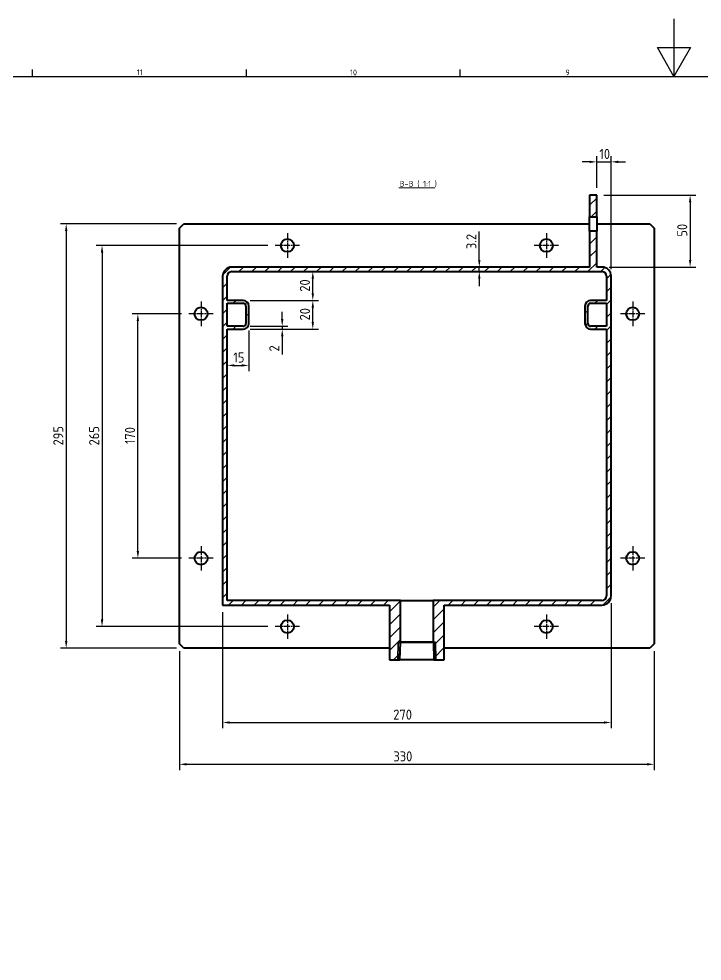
# Model space of a CAD drawing. Header units: millimetres. Extents: x 0 to 2378, y 0 to 1682.
# Drawn here: x 734 to 1209, y 1027 to 1682 of the extents above; entities that cross this region are included whole.
import ezdxf

# ---------------------------------------------------------------- set-up
doc = ezdxf.new("R2010")
doc.units = ezdxf.units.MM
doc.header["$LTSCALE"] = 2
doc.linetypes.add('CHAIN', pattern=[0.3543, 0.2362, -0.0295, 0.0591, -0.0295])
doc.layers.get('0').update_dxf_attribs({"color": 3, "lineweight": 25})
for name, color, linetype, lineweight in [('가시적인 것(ISO)', 3, 'Continuous', 40), ('가시적인 좁은 것(ISO)', 3, 'Continuous', 35), ('경계(ISO)', 7, 'Continuous', 25), ('기호(ISO)', 5, 'Continuous', 25), ('중심 표식(ISO)', 1, 'Continuous', 25), ('치수(ISO)', 2, 'Continuous', 25), ('해치(ISO)', 7, 'Continuous', 18)]:
    doc.layers.add(name, color=color, linetype=linetype, lineweight=lineweight)
doc.styles.add('문자 텍스트_PSTEK_POSCO', font='isocp.shx')
doc.styles.add('치수 텍스트_PSTEK_POSCO', font='isocp.shx')
doc.styles.add('텍스트 스타일512', font='isocp.shx')
doc.dimstyles.new('치수_PSTEK_POSCO', dxfattribs={"dimscale": 2, "dimtxt": 3.5, "dimasz": 2.5, "dimexe": 2, "dimexo": 2.5, "dimgap": 1, "dimtad": 1, "dimrnd": 1e-08, "dimdsep": 46, "dimtxsty": '치수 텍스트_PSTEK_POSCO', "dimcen": 0.09, "dimdle": 10, "dimclrd": 7, "dimclre": 7, "dimclrt": 2, "dimadec": 1, "dimazin": 2, "dimtfac": 1, "dimtmove": 0, "dimatfit": 3, "dimfxl": 0, "dimtolj": 1, "dimlwd": -1, "dimlwe": -1, "dimarcsym": 0})

# ---------------------------------------------------------------- blocks, each defined once
blk = doc.blocks.new('경계 Default Border')
at = {"layer": '경계(ISO)'}
for p, q in [((371.56, 821), (371.56, 823.4)), ((445.88, 821), (445.88, 823.4)), ((520.19, 821), (520.19, 823.4))]:
    blk.add_line(p, q, dxfattribs=at)
at = {"layer": '경계(ISO)', "flags": 128}
for points in [[(594.5, 841), (594.5, 821), (588.73, 831), (600.27, 831), (594.5, 821)], [(20, 20), (20, 821), (1169, 821), (1169, 20), (20, 20)]]:
    blk.add_lwpolyline(points, dxfattribs=at)
at = {"layer": '경계(ISO)', "color": 2, "char_height": 2, "attachment_point": 7, "style": '문자 텍스트_PSTEK_POSCO'}
for s, insert in [('11', (407.82, 821.4)), ('10', (481.91, 821.38)), ('9', (556.77, 821.38))]:
    blk.add_mtext(s, dxfattribs=dict(at, insert=insert))
blk = doc.blocks.new('*D37')
at = {"layer": 'Defpoints', "color": 0, "transparency": 16777216}
for p in [(816.35, 1476.94), (851.77, 1476.94), (851.77, 1306.94)]:
    blk.add_point(p, dxfattribs=at)
at = {"layer": '치수(ISO)', "color": 7, "transparency": 16777216}
for p, q in [((846.77, 1476.94), (812.35, 1476.94)), ((816.35, 1311.94), (816.35, 1471.94)), ((846.77, 1306.94), (812.35, 1306.94))]:
    blk.add_line(p, q, dxfattribs=at)
for points in [[(815.52, 1471.94), (817.19, 1471.94), (816.35, 1476.94)], [(815.52, 1311.94), (817.19, 1311.94), (816.35, 1306.94)]]:
    blk.add_solid(points, dxfattribs=at)
at = {"layer": '치수(ISO)', "color": 2, "transparency": 16777216, "insert": (810.85, 1386.33), "char_height": 7, "attachment_point": 4, "rotation": 90, "style": '치수 텍스트_PSTEK_POSCO'}
blk.add_mtext('\\A1;170', dxfattribs=at)
blk = doc.blocks.new('*D38')
at = {"layer": 'Defpoints', "color": 0, "transparency": 16777216}
for p in [(911.77, 1524.44), (791.46, 1259.44), (911.77, 1259.44)]:
    blk.add_point(p, dxfattribs=at)
at = {"layer": '치수(ISO)', "color": 7, "transparency": 16777216}
for p, q in [((906.77, 1524.44), (787.46, 1524.44)), ((791.46, 1519.44), (791.46, 1264.44)), ((906.77, 1259.44), (787.46, 1259.44))]:
    blk.add_line(p, q, dxfattribs=at)
for points in [[(790.62, 1519.44), (792.29, 1519.44), (791.46, 1524.44)], [(790.62, 1264.44), (792.29, 1264.44), (791.46, 1259.44)]]:
    blk.add_solid(points, dxfattribs=at)
at = {"layer": '치수(ISO)', "color": 2, "transparency": 16777216, "insert": (785.96, 1385.4), "char_height": 7, "attachment_point": 4, "rotation": 90, "style": '치수 텍스트_PSTEK_POSCO'}
blk.add_mtext('\\A1;265', dxfattribs=at)
blk = doc.blocks.new('*D39')
at = {"layer": 'Defpoints', "color": 0, "transparency": 16777216}
for p in [(848.27, 1539.44), (766.53, 1244.44), (848.27, 1244.44)]:
    blk.add_point(p, dxfattribs=at)
at = {"layer": '치수(ISO)', "color": 7, "transparency": 16777216}
for p, q in [((843.27, 1539.44), (762.53, 1539.44)), ((766.53, 1534.44), (766.53, 1249.44)), ((843.27, 1244.44), (762.53, 1244.44))]:
    blk.add_line(p, q, dxfattribs=at)
for points in [[(765.69, 1534.44), (767.36, 1534.44), (766.53, 1539.44)], [(765.69, 1249.44), (767.36, 1249.44), (766.53, 1244.44)]]:
    blk.add_solid(points, dxfattribs=at)
at = {"layer": '치수(ISO)', "color": 2, "transparency": 16777216, "insert": (761.03, 1385.39), "char_height": 7, "attachment_point": 4, "rotation": 90, "style": '치수 텍스트_PSTEK_POSCO'}
blk.add_mtext('\\A1;295', dxfattribs=at)
blk = doc.blocks.new('*D40')
at = {"layer": 'Defpoints', "color": 0, "transparency": 16777216}
for p in [(1145.27, 1582.56), (1135.27, 1559.44), (1145.27, 1503.04)]:
    blk.add_point(p, dxfattribs=at)
at = {"layer": '치수(ISO)', "color": 7, "transparency": 16777216}
for p, q in [((1135.27, 1564.44), (1135.27, 1586.56)), ((1145.27, 1508.04), (1145.27, 1586.56)), ((1130.27, 1582.56), (1125.27, 1582.56)), ((1135.27, 1582.56), (1145.27, 1582.56)), ((1150.27, 1582.56), (1155.27, 1582.56))]:
    blk.add_line(p, q, dxfattribs=at)
for points in [[(1130.27, 1583.39), (1130.27, 1581.72), (1135.27, 1582.56)], [(1150.27, 1583.39), (1150.27, 1581.72), (1145.27, 1582.56)]]:
    blk.add_solid(points, dxfattribs=at)
at = {"layer": '치수(ISO)', "color": 2, "transparency": 16777216, "insert": (1137.12, 1588.06), "char_height": 7, "attachment_point": 4, "style": '치수 텍스트_PSTEK_POSCO'}
blk.add_mtext('\\A1;10', dxfattribs=at)
blk = doc.blocks.new('*D41')
at = {"layer": 'Defpoints', "color": 0, "transparency": 16777216}
for p in [(1135.27, 1559.44), (1138.87, 1509.44), (1200.21, 1509.44)]:
    blk.add_point(p, dxfattribs=at)
at = {"layer": '치수(ISO)', "color": 7, "transparency": 16777216}
for p, q in [((1140.27, 1559.44), (1204.21, 1559.44)), ((1200.21, 1554.44), (1200.21, 1514.44)), ((1143.87, 1509.44), (1204.21, 1509.44))]:
    blk.add_line(p, q, dxfattribs=at)
for points in [[(1199.38, 1554.44), (1201.05, 1554.44), (1200.21, 1559.44)], [(1199.38, 1514.44), (1201.05, 1514.44), (1200.21, 1509.44)]]:
    blk.add_solid(points, dxfattribs=at)
at = {"layer": '치수(ISO)', "color": 2, "transparency": 16777216, "insert": (1194.71, 1530.58), "char_height": 7, "attachment_point": 4, "rotation": 90, "style": '치수 텍스트_PSTEK_POSCO'}
blk.add_mtext('\\A1;50', dxfattribs=at)
blk = doc.blocks.new('*D42')
at = {"layer": 'Defpoints', "color": 0, "transparency": 16777216}
for p in [(1145.27, 1280.84), (875.27, 1274.44), (1145.27, 1192.76)]:
    blk.add_point(p, dxfattribs=at)
at = {"layer": '치수(ISO)', "color": 7, "transparency": 16777216}
for p, q in [((1145.27, 1275.84), (1145.27, 1188.76)), ((875.27, 1269.44), (875.27, 1188.76)), ((880.27, 1192.76), (1140.27, 1192.76))]:
    blk.add_line(p, q, dxfattribs=at)
for points in [[(880.27, 1193.6), (880.27, 1191.93), (875.27, 1192.76)], [(1140.27, 1193.6), (1140.27, 1191.93), (1145.27, 1192.76)]]:
    blk.add_solid(points, dxfattribs=at)
at = {"layer": '치수(ISO)', "color": 2, "transparency": 16777216, "insert": (993.88, 1198.27), "char_height": 7, "attachment_point": 4, "style": '치수 텍스트_PSTEK_POSCO'}
blk.add_mtext('\\A1;270', dxfattribs=at)
blk = doc.blocks.new('*D43')
at = {"layer": 'Defpoints', "color": 0, "transparency": 16777216}
for p in [(1053.67, 1509.44), (1059.14, 1509.44), (1058.62, 1506.24)]:
    blk.add_point(p, dxfattribs=at)
at = {"layer": '치수(ISO)', "color": 7, "transparency": 16777216}
for p, q in [((1053.67, 1514.44), (1053.67, 1534.1)), ((1053.67, 1506.24), (1053.67, 1509.44)), ((1053.67, 1501.24), (1053.67, 1496.24))]:
    blk.add_line(p, q, dxfattribs=at)
for points in [[(1052.84, 1514.44), (1054.51, 1514.44), (1053.67, 1509.44)], [(1052.84, 1501.24), (1054.51, 1501.24), (1053.67, 1506.24)]]:
    blk.add_solid(points, dxfattribs=at)
at = {"layer": '치수(ISO)', "color": 2, "transparency": 16777216, "insert": (1048.17, 1521.88), "char_height": 7, "attachment_point": 4, "rotation": 90, "style": '치수 텍스트_PSTEK_POSCO'}
blk.add_mtext('\\A1;3.2', dxfattribs=at)
blk = doc.blocks.new('*D44')
at = {"layer": 'Defpoints', "color": 0, "transparency": 16777216}
for p in [(889.47, 1486.24), (937.94, 1486.24), (889.47, 1466.24)]:
    blk.add_point(p, dxfattribs=at)
at = {"layer": '치수(ISO)', "color": 7, "transparency": 16777216}
for p, q in [((894.47, 1486.24), (941.94, 1486.24)), ((937.94, 1471.24), (937.94, 1481.24)), ((894.47, 1466.24), (941.94, 1466.24))]:
    blk.add_line(p, q, dxfattribs=at)
for points in [[(937.11, 1481.24), (938.78, 1481.24), (937.94, 1486.24)], [(937.11, 1471.24), (938.78, 1471.24), (937.94, 1466.24)]]:
    blk.add_solid(points, dxfattribs=at)
at = {"layer": '치수(ISO)', "color": 2, "transparency": 16777216, "insert": (932.44, 1472.3), "char_height": 7, "attachment_point": 4, "rotation": 90, "style": '치수 텍스트_PSTEK_POSCO'}
blk.add_mtext('\\A1;20', dxfattribs=at)
blk = doc.blocks.new('*D45')
at = {"layer": 'Defpoints', "color": 0, "transparency": 16777216}
for p in [(918.41, 1506.24), (937.94, 1506.24), (889.47, 1486.24)]:
    blk.add_point(p, dxfattribs=at)
at = {"layer": '치수(ISO)', "color": 7, "transparency": 16777216}
for p, q in [((937.94, 1491.24), (937.94, 1501.24)), ((894.47, 1486.24), (941.94, 1486.24))]:
    blk.add_line(p, q, dxfattribs=at)
for points in [[(937.11, 1501.24), (938.78, 1501.24), (937.94, 1506.24)], [(937.11, 1491.24), (938.78, 1491.24), (937.94, 1486.24)]]:
    blk.add_solid(points, dxfattribs=at)
at = {"layer": '치수(ISO)', "color": 2, "transparency": 16777216, "insert": (932.44, 1492.3), "char_height": 7, "attachment_point": 4, "rotation": 90, "style": '치수 텍스트_PSTEK_POSCO'}
blk.add_mtext('\\A1;20', dxfattribs=at)
blk = doc.blocks.new('*D46')
at = {"layer": 'Defpoints', "color": 0, "transparency": 16777216}
for p in [(893.47, 1470.24), (878.47, 1441.05), (893.47, 1441.05)]:
    blk.add_point(p, dxfattribs=at)
at = {"layer": '치수(ISO)', "color": 7, "transparency": 16777216}
for p, q in [((893.47, 1465.24), (893.47, 1437.05)), ((883.47, 1441.05), (888.47, 1441.05))]:
    blk.add_line(p, q, dxfattribs=at)
for points in [[(883.47, 1441.89), (883.47, 1440.22), (878.47, 1441.05)], [(888.47, 1441.89), (888.47, 1440.22), (893.47, 1441.05)]]:
    blk.add_solid(points, dxfattribs=at)
at = {"layer": '치수(ISO)', "color": 2, "transparency": 16777216, "insert": (882.68, 1446.55), "char_height": 7, "attachment_point": 4, "style": '치수 텍스트_PSTEK_POSCO'}
blk.add_mtext('\\A1;15', dxfattribs=at)
blk = doc.blocks.new('*D47')
at = {"layer": 'Defpoints', "color": 0, "transparency": 16777216}
for p in [(889.47, 1468.24), (916.69, 1468.24), (889.47, 1466.24)]:
    blk.add_point(p, dxfattribs=at)
at = {"layer": '치수(ISO)', "color": 7, "transparency": 16777216}
for p, q in [((916.69, 1473.24), (916.69, 1478.24)), ((894.47, 1468.24), (920.69, 1468.24)), ((916.69, 1468.24), (916.69, 1466.24)), ((894.47, 1466.24), (920.69, 1466.24)), ((916.69, 1461.24), (916.69, 1448.71))]:
    blk.add_line(p, q, dxfattribs=at)
for points in [[(915.86, 1473.24), (917.53, 1473.24), (916.69, 1468.24)], [(915.86, 1461.24), (917.53, 1461.24), (916.69, 1466.24)]]:
    blk.add_solid(points, dxfattribs=at)
at = {"layer": '치수(ISO)', "color": 2, "transparency": 16777216, "insert": (911.19, 1450.71), "char_height": 7, "attachment_point": 4, "rotation": 90, "style": '치수 텍스트_PSTEK_POSCO'}
blk.add_mtext('\\A1;2', dxfattribs=at)
blk = doc.blocks.new('*D74')
at = {"layer": 'Defpoints', "color": 0, "transparency": 16777216}
for p in [(845.27, 1247.44), (1175.27, 1247.44), (1175.27, 1163.7)]:
    blk.add_point(p, dxfattribs=at)
at = {"layer": '치수(ISO)', "color": 7, "transparency": 16777216}
for p, q in [((845.27, 1242.44), (845.27, 1159.7)), ((1175.27, 1242.44), (1175.27, 1159.7)), ((850.27, 1163.7), (1170.27, 1163.7))]:
    blk.add_line(p, q, dxfattribs=at)
for points in [[(850.27, 1164.54), (850.27, 1162.87), (845.27, 1163.7)], [(1170.27, 1164.54), (1170.27, 1162.87), (1175.27, 1163.7)]]:
    blk.add_solid(points, dxfattribs=at)
at = {"layer": '치수(ISO)', "color": 2, "transparency": 16777216, "insert": (993.97, 1169.2), "char_height": 7, "attachment_point": 4, "style": '치수 텍스트_PSTEK_POSCO'}
blk.add_mtext('\\A1;330', dxfattribs=at)

msp = doc.modelspace()

# ---------------------------------------------------------------- hatches: boundary and pattern name
at = {"layer": '해치(ISO)'}
h = msp.add_hatch(dxfattribs=at)
h.set_pattern_fill('ANSI31', color=256, scale=50.8, style=0)
h.set_pattern_definition([(45, (0, 0), (-4.490128, 4.490128), [])])
h.paths.add_polyline_path([(1130.2732, 1559.4372), (1130.2732, 1544.4372), (1135.2732, 1544.4372), (1135.2732, 1559.4372)])
edge = h.paths.add_edge_path()
edge.add_ellipse((881.6732, 1503.0372), major_axis=(-3.2, 0), ratio=1, start_angle=270, end_angle=360)
edge.add_line((878.4732, 1503.0372), (878.4732, 1486.2372))
edge.add_line((878.4732, 1486.2372), (889.4732, 1486.2372))
edge.add_ellipse((889.4732, 1482.2372), major_axis=(4, 0), ratio=1, start_angle=0, end_angle=90, ccw=False)
edge.add_line((893.4732, 1482.2372), (893.4732, 1470.2372))
edge.add_ellipse((889.4732, 1470.2372), major_axis=(0, -4), ratio=1, start_angle=0, end_angle=90, ccw=False)
edge.add_line((889.4732, 1466.2372), (878.4732, 1466.2372))
edge.add_line((878.4732, 1466.2372), (878.4732, 1277.6372))
edge.add_line((878.4732, 1277.6372), (998.9577, 1277.6372))
edge.add_line((998.9577, 1277.6372), (998.9577, 1248.6772))
edge.add_line((998.9577, 1248.6772), (998.8227, 1248.6772))
edge.add_line((998.8227, 1248.6772), (998.4402, 1236.4372))
edge.add_line((998.4402, 1236.4372), (991.2732, 1236.4372))
edge.add_line((991.2732, 1236.4372), (991.2732, 1274.4372))
edge.add_line((991.2732, 1274.4372), (875.2732, 1274.4372))
edge.add_line((875.2732, 1274.4372), (875.2732, 1503.0372))
edge.add_ellipse((881.6732, 1503.0372), major_axis=(0, 6.4), ratio=1, start_angle=0, end_angle=90, ccw=False)
edge.add_line((881.6732, 1509.4372), (1130.2732, 1509.4372))
edge.add_line((1130.2732, 1509.4372), (1130.2732, 1534.4372))
edge.add_line((1130.2732, 1534.4372), (1135.2732, 1534.4372))
edge.add_line((1135.2732, 1534.4372), (1135.2732, 1509.4372))
edge.add_line((1135.2732, 1509.4372), (1138.8732, 1509.4372))
edge.add_ellipse((1138.8732, 1503.0372), major_axis=(6.4, 0), ratio=1, start_angle=0, end_angle=90, ccw=False)
edge.add_line((1145.2732, 1503.0372), (1145.2732, 1280.8372))
edge.add_ellipse((1138.8732, 1280.8372), major_axis=(0, -6.4), ratio=1, start_angle=0, end_angle=90, ccw=False)
edge.add_line((1138.8732, 1274.4372), (1029.2732, 1274.4372))
edge.add_line((1029.2732, 1274.4372), (1029.2732, 1236.4372))
edge.add_line((1029.2732, 1236.4372), (1022.1062, 1236.4372))
edge.add_line((1022.1062, 1236.4372), (1021.7237, 1248.6772))
edge.add_line((1021.7237, 1248.6772), (1021.5887, 1248.6772))
edge.add_line((1021.5887, 1248.6772), (1021.5887, 1277.6372))
edge.add_line((1021.5887, 1277.6372), (1138.8732, 1277.6372))
edge.add_ellipse((1138.8732, 1280.8372), major_axis=(3.2, 0), ratio=1, start_angle=270, end_angle=360)
edge.add_line((1142.0732, 1280.8372), (1142.0732, 1466.2372))
edge.add_line((1142.0732, 1466.2372), (1131.0732, 1466.2372))
edge.add_ellipse((1131.0732, 1470.2372), major_axis=(-4, 0), ratio=1, start_angle=0, end_angle=90, ccw=False)
edge.add_line((1127.0732, 1470.2372), (1127.0732, 1482.2372))
edge.add_ellipse((1131.0732, 1482.2372), major_axis=(0, 4), ratio=1, start_angle=0, end_angle=90, ccw=False)
edge.add_line((1131.0732, 1486.2372), (1142.0732, 1486.2372))
edge.add_line((1142.0732, 1486.2372), (1142.0732, 1503.0372))
edge.add_ellipse((1138.8732, 1503.0372), major_axis=(0, 3.2), ratio=1, start_angle=270, end_angle=360)
edge.add_line((1138.8732, 1506.2372), (881.6732, 1506.2372))
edge = h.paths.add_edge_path(flags=0)
edge.add_line((889.4732, 1468.2372), (878.4732, 1468.2372))
edge.add_line((878.4732, 1468.2372), (878.4732, 1484.2372))
edge.add_line((878.4732, 1484.2372), (889.4732, 1484.2372))
edge.add_ellipse((889.4732, 1482.2372), major_axis=(0, 2), ratio=1, start_angle=270, end_angle=360, ccw=False)
edge.add_line((891.4732, 1482.2372), (891.4732, 1470.2372))
edge.add_ellipse((889.4732, 1470.2372), major_axis=(2, 0), ratio=1, start_angle=270, end_angle=360, ccw=False)
edge = h.paths.add_edge_path(flags=0)
edge.add_line((1131.0732, 1484.2372), (1142.0732, 1484.2372))
edge.add_line((1142.0732, 1484.2372), (1142.0732, 1468.2372))
edge.add_line((1142.0732, 1468.2372), (1131.0732, 1468.2372))
edge.add_ellipse((1131.0732, 1470.2372), major_axis=(0, -2), ratio=1, start_angle=270, end_angle=360, ccw=False)
edge.add_line((1129.0732, 1470.2372), (1129.0732, 1482.2372))
edge.add_ellipse((1131.0732, 1482.2372), major_axis=(-2, 0), ratio=1, start_angle=270, end_angle=360, ccw=False)

# ---------------------------------------------------------------- linework, layer by layer
at = {"layer": '가시적인 것(ISO)'}
for p, q in [((1130.2732, 1559.4372), (1130.2732, 1544.4372)), ((1135.2732, 1559.4372), (1130.2732, 1559.4372)), ((1135.2732, 1544.4372), (1135.2732, 1559.4372)), ((1130.2732, 1544.4372), (1135.2732, 1544.4372)), ((1130.2732, 1534.4372), (1130.2732, 1544.4372)), ((1135.2732, 1544.4372), (1135.2732, 1534.4372)), ((845.2732, 1536.4372), (848.2732, 1539.4372)), ((845.2732, 1247.4372), (845.2732, 1536.4372)), ((848.2732, 1539.4372), (1130.2732, 1539.4372)), ((1135.2732, 1534.4372), (1130.2732, 1534.4372)), ((1130.2732, 1534.4372), (1130.2732, 1509.4372)), ((1135.2732, 1539.4372), (1172.2732, 1539.4372)), ((1135.2732, 1509.4372), (1135.2732, 1534.4372)), ((1172.2732, 1539.4372), (1175.2732, 1536.4372)), ((1175.2732, 1536.4372), (1175.2732, 1247.4372)), ((1130.2732, 1509.4372), (881.6732, 1509.4372)), ((1138.8732, 1509.4372), (1135.2732, 1509.4372)), ((875.2732, 1503.0372), (875.2732, 1274.4372)), ((878.4732, 1486.2372), (878.4732, 1503.0372)), ((881.6732, 1506.2372), (1138.8732, 1506.2372)), ((1142.0732, 1503.0372), (1142.0732, 1486.2372)), ((1145.2732, 1280.8372), (1145.2732, 1503.0372)), ((889.4732, 1486.2372), (878.4732, 1486.2372)), ((878.4732, 1468.2372), (878.4732, 1484.2372)), ((878.4732, 1484.2372), (889.4732, 1484.2372)), ((891.4732, 1482.2372), (891.4732, 1470.2372)), ((893.4732, 1470.2372), (893.4732, 1482.2372)), ((1127.0732, 1482.2372), (1127.0732, 1470.2372)), ((1129.0732, 1470.2372), (1129.0732, 1482.2372)), ((1142.0732, 1486.2372), (1131.0732, 1486.2372)), ((1131.0732, 1484.2372), (1142.0732, 1484.2372)), ((1142.0732, 1484.2372), (1142.0732, 1468.2372)), ((889.4732, 1468.2372), (878.4732, 1468.2372)), ((1142.0732, 1468.2372), (1131.0732, 1468.2372)), ((878.4732, 1277.6372), (878.4732, 1466.2372)), ((878.4732, 1466.2372), (889.4732, 1466.2372)), ((1131.0732, 1466.2372), (1142.0732, 1466.2372)), ((1142.0732, 1466.2372), (1142.0732, 1280.8372)), ((998.9577, 1277.6372), (878.4732, 1277.6372)), ((998.9577, 1248.6772), (998.9577, 1277.6372)), ((998.9577, 1277.6372), (1021.5887, 1277.6372)), ((1138.8732, 1277.6372), (1021.5887, 1277.6372)), ((1021.5887, 1277.6372), (1021.5887, 1248.6772)), ((875.2732, 1274.4372), (991.2732, 1274.4372)), ((991.2732, 1274.4372), (991.2732, 1236.4372)), ((1029.2732, 1236.4372), (1029.2732, 1274.4372)), ((1029.2732, 1274.4372), (1138.8732, 1274.4372)), ((848.2732, 1244.4372), (845.2732, 1247.4372)), ((997.3706, 1248.6772), (1023.1758, 1248.6772)), ((998.4402, 1236.4372), (998.8227, 1248.6772)), ((998.8227, 1248.6772), (998.9577, 1248.6772)), ((1021.5887, 1248.6772), (998.9577, 1248.6772)), ((1021.5887, 1248.6772), (1021.7237, 1248.6772)), ((1021.7237, 1248.6772), (1022.1062, 1236.4372)), ((1175.2732, 1247.4372), (1172.2732, 1244.4372)), ((991.2732, 1244.4372), (848.2732, 1244.4372)), ((1172.2732, 1244.4372), (1029.2732, 1244.4372)), ((991.2732, 1236.4372), (998.4402, 1236.4372)), ((1022.1062, 1236.4372), (998.4402, 1236.4372)), ((1022.1062, 1236.4372), (1029.2732, 1236.4372))]:
    msp.add_line(p, q, dxfattribs=at)
for centre in [(920.2732, 1524.4372), (1100.2732, 1524.4372), (860.2732, 1476.9372), (1160.2732, 1476.9372), (860.2732, 1306.9372), (1160.2732, 1306.9372), (920.2732, 1259.4372), (1100.2732, 1259.4372)]:
    msp.add_circle(centre, 4.5, dxfattribs=at)
for centre, radius, start, end in [((881.6732, 1503.0372), 6.4, 90, 180), ((1138.8732, 1503.0372), 6.4, 0, 90), ((881.6732, 1503.0372), 3.2, 90, 180), ((1138.8732, 1503.0372), 3.2, 0, 90), ((889.4732, 1482.2372), 4, 0, 90), ((889.4732, 1482.2372), 2, 0, 90), ((1131.0732, 1482.2372), 4, 90, 180), ((1131.0732, 1482.2372), 2, 90, 180), ((889.4732, 1470.2372), 4, 270, 0), ((889.4732, 1470.2372), 2, 270, 0), ((1131.0732, 1470.2372), 4, 180, 270), ((1131.0732, 1470.2372), 2, 180, 270), ((1138.8732, 1280.8372), 3.2, 270, 0), ((1138.8732, 1280.8372), 6.4, 270, 0)]:
    msp.add_arc(centre, radius, start, end, dxfattribs=at)
at = {"layer": '가시적인 좁은 것(ISO)'}
for p, q in [((997.3706, 1248.6772), (996.9881, 1236.4372)), ((1023.5583, 1236.4372), (1023.1758, 1248.6772))]:
    msp.add_line(p, q, dxfattribs=at)
at = {"layer": '기호(ISO)', "color": 7, "lineweight": 18}
msp.add_line((997.8274, 1564.4949), (1022.719, 1564.4949), dxfattribs=at)
at = {"layer": '중심 표식(ISO)', "linetype": 'CHAIN', "ltscale": 9.445163}
for p, q in [((920.2732, 1532.9372), (920.2732, 1515.9372)), ((1100.2732, 1532.9372), (1100.2732, 1515.9372)), ((928.7732, 1524.4372), (911.7732, 1524.4372)), ((1108.7732, 1524.4372), (1091.7732, 1524.4372)), ((860.2732, 1485.4372), (860.2732, 1468.4372)), ((1160.2732, 1485.4372), (1160.2732, 1468.4372)), ((868.7732, 1476.9372), (851.7732, 1476.9372)), ((1168.7732, 1476.9372), (1151.7732, 1476.9372)), ((860.2732, 1315.4372), (860.2732, 1298.4372)), ((1160.2732, 1315.4372), (1160.2732, 1298.4372)), ((868.7732, 1306.9372), (851.7732, 1306.9372)), ((1168.7732, 1306.9372), (1151.7732, 1306.9372)), ((920.2732, 1267.9372), (920.2732, 1250.9372)), ((1100.2732, 1267.9372), (1100.2732, 1250.9372)), ((928.7732, 1259.4372), (911.7732, 1259.4372)), ((1108.7732, 1259.4372), (1091.7732, 1259.4372))]:
    msp.add_line(p, q, dxfattribs=at)

# ---------------------------------------------------------------- block references
at = {"xscale": 2, "yscale": 2, "zscale": 2}
msp.add_blockref('경계 Default Border', (0, 0), dxfattribs=at)

# ---------------------------------------------------------------- texts
at = {"layer": '기호(ISO)', "color": 7, "insert": (998.2434, 1564.9372), "char_height": 4, "attachment_point": 7, "style": '텍스트 스타일512'}
msp.add_mtext('B-B ( 1:1 )', dxfattribs=at)

# ---------------------------------------------------------------- dimensions: what is measured, and where the dimension line sits
at = {"layer": '치수(ISO)', "color": 7}
for base, p1, p2, override, picture, middle in [((1145.2732, 1582.5579), (1135.2732, 1559.4372), (1145.2732, 1503.0372), {"dimdec": 2, "dimtp": 0, "dimtm": 0, "dimtdec": 2, "dimtofl": 1, "dimatfit": 1}, '*D40', (1140.2732, 1582.5579)), ((893.4732, 1441.0539), (878.4732, 1441.0539), (893.4732, 1470.2372), {"dimdec": 2, "dimse1": 1, "dimtp": 0, "dimtm": 0, "dimtdec": 2, "dimtofl": 0, "dimatfit": 1}, '*D46', (885.9732, 1441.0539)), ((1175.2732, 1163.7028), (845.2732, 1247.4372), (1175.2732, 1247.4372), {"dimdec": 2, "dimtp": 0, "dimtm": 0, "dimtdec": 2, "dimtofl": 0, "dimatfit": 1}, '*D74', (1000.2732, 1163.7028))]:
    dim = msp.add_linear_dim(base=base, p1=p1, p2=p2, dimstyle='치수_PSTEK_POSCO', override=override, dxfattribs=at)
    dim.commit()
    dim.dimension.update_dxf_attribs({"geometry": picture, "text_midpoint": middle, "dimtype": 160})
for base, p1, p2, angle, override, picture, middle in [((1200.2144, 1509.4372), (1135.2732, 1559.4372), (1138.8732, 1509.4372), 90, {"dimdec": 2, "dimtp": 0, "dimtm": 0, "dimtdec": 2, "dimtofl": 0, "dimatfit": 1}, '*D41', (1200.2144, 1534.4372)), ((766.5266, 1244.4372), (848.2732, 1539.4372), (848.2732, 1244.4372), 270, {"dimdec": 2, "dimtp": 0, "dimtm": 0, "dimtdec": 2, "dimtofl": 0, "dimatfit": 1}, '*D39', (766.5266, 1391.9372)), ((1053.6726, 1509.4372), (1058.624, 1506.2372), (1059.1416, 1509.4372), 270, {"dimdec": 2, "dimse1": 1, "dimse2": 1, "dimtp": 0, "dimtm": 0, "dimtdec": 2, "dimtofl": 1, "dimatfit": 1}, '*D43', (1053.6726, 1526.9864)), ((791.4573, 1259.4372), (911.7732, 1524.4372), (911.7732, 1259.4372), 90, {"dimdec": 2, "dimtp": 0, "dimtm": 0, "dimtdec": 2, "dimtofl": 0, "dimatfit": 1}, '*D38', (791.4573, 1391.9372)), ((937.9424, 1506.2372), (889.4732, 1486.2372), (918.4102, 1506.2372), 270, {"dimdec": 2, "dimse2": 1, "dimtp": 0, "dimtm": 0, "dimtdec": 2, "dimtofl": 0, "dimatfit": 1}, '*D45', (937.9424, 1496.2372)), ((937.9424, 1486.2372), (889.4732, 1466.2372), (889.4732, 1486.2372), 90, {"dimdec": 2, "dimtp": 0, "dimtm": 0, "dimtdec": 2, "dimtofl": 0, "dimatfit": 1}, '*D44', (937.9424, 1476.2372)), ((816.3534, 1476.9372), (851.7732, 1306.9372), (851.7732, 1476.9372), 90, {"dimdec": 2, "dimtp": 0, "dimtm": 0, "dimtdec": 2, "dimtofl": 0, "dimatfit": 1}, '*D37', (816.3534, 1391.9372)), ((916.6948, 1468.2372), (889.4732, 1466.2372), (889.4732, 1468.2372), 270, {"dimdec": 2, "dimtp": 0, "dimtm": 0, "dimtdec": 2, "dimtofl": 1, "dimatfit": 1}, '*D47', (916.6948, 1452.4048)), ((1145.2732, 1192.7647), (875.2732, 1274.4372), (1145.2732, 1280.8372), 180, {"dimdec": 2, "dimtp": 0, "dimtm": 0, "dimtdec": 2, "dimtofl": 0, "dimatfit": 1}, '*D42', (1000.2732, 1192.7647))]:
    dim = msp.add_linear_dim(base=base, p1=p1, p2=p2, angle=angle, dimstyle='치수_PSTEK_POSCO', override=override, dxfattribs=at)
    dim.commit()
    dim.dimension.update_dxf_attribs({"geometry": picture, "text_midpoint": middle, "dimtype": 160})

doc.saveas('drawing.dxf')
